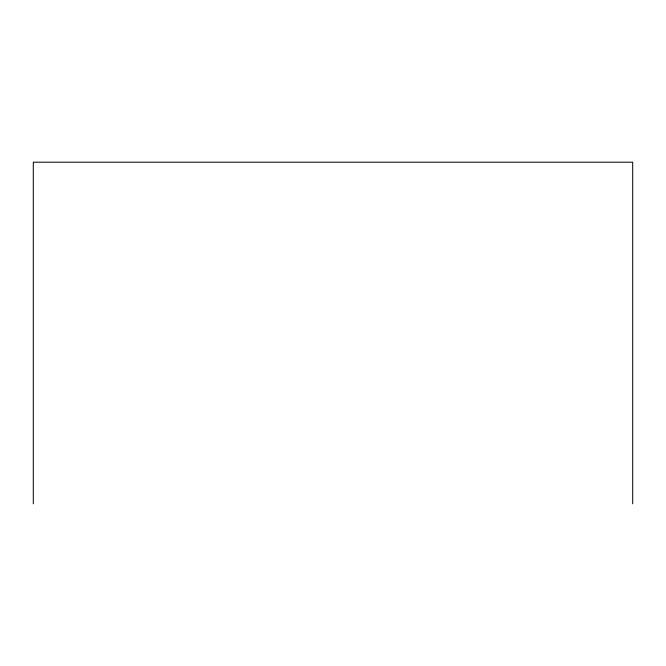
<?xml version="1.0" encoding="UTF-8"?>
<svg xmlns="http://www.w3.org/2000/svg" width="666" height="666" viewBox="0 0 666 666"><rect width="100%" height="100%" fill="white"/><g stroke="black" fill="none" stroke-linecap="round" stroke-linejoin="round"><path stroke-width="1" d="M632.7 503.804L632.7 162.196L33.3 162.196L33.3 503.804"/></g></svg>
